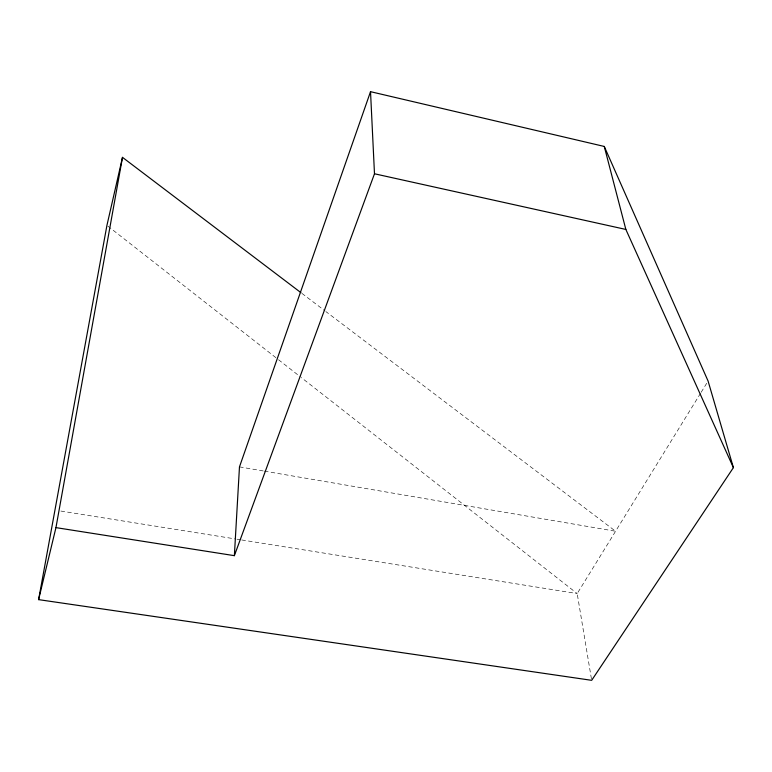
<?xml version="1.0" encoding="UTF-8"?>
<svg xmlns="http://www.w3.org/2000/svg" width="772" height="772" viewBox="0 0 772 772"><rect width="100%" height="100%" fill="white"/><g stroke="black" fill="none" stroke-linecap="round" stroke-linejoin="round"><path stroke-width="0.58" stroke-dasharray="3.86 2.9" d="M700.532 393.315L577.195 593.572L591.67 680.325M701.159 392.292L706.824 383.095M60.892 511.054L235.769 539.001M236.956 539.194L240.526 539.763M241.723 539.956L577.195 593.572L301.292 377.556M239.474 466.877L263.204 470.939M264.391 471.142L615.573 531.252L325.871 311.57M301.891 293.379L324.915 310.836M107.877 226.128L277.592 358.999M278.538 359.742L300.347 376.823"/><path stroke-width="1.16" d="M38.6 599.632L55.951 527.623L234.37 555.666L239.474 466.877L370.521 91.675L604.264 146.448L708.088 381.05L733.4 467.639L591.67 680.325L38.6 599.632L106.932 225.385L122.497 157.353L300.926 292.656M55.951 527.623L122.497 157.353M234.37 555.666L374.488 173.777L370.521 91.675M374.488 173.777L625.851 229.438L733.4 467.639M604.264 146.448L625.851 229.438"/></g></svg>
